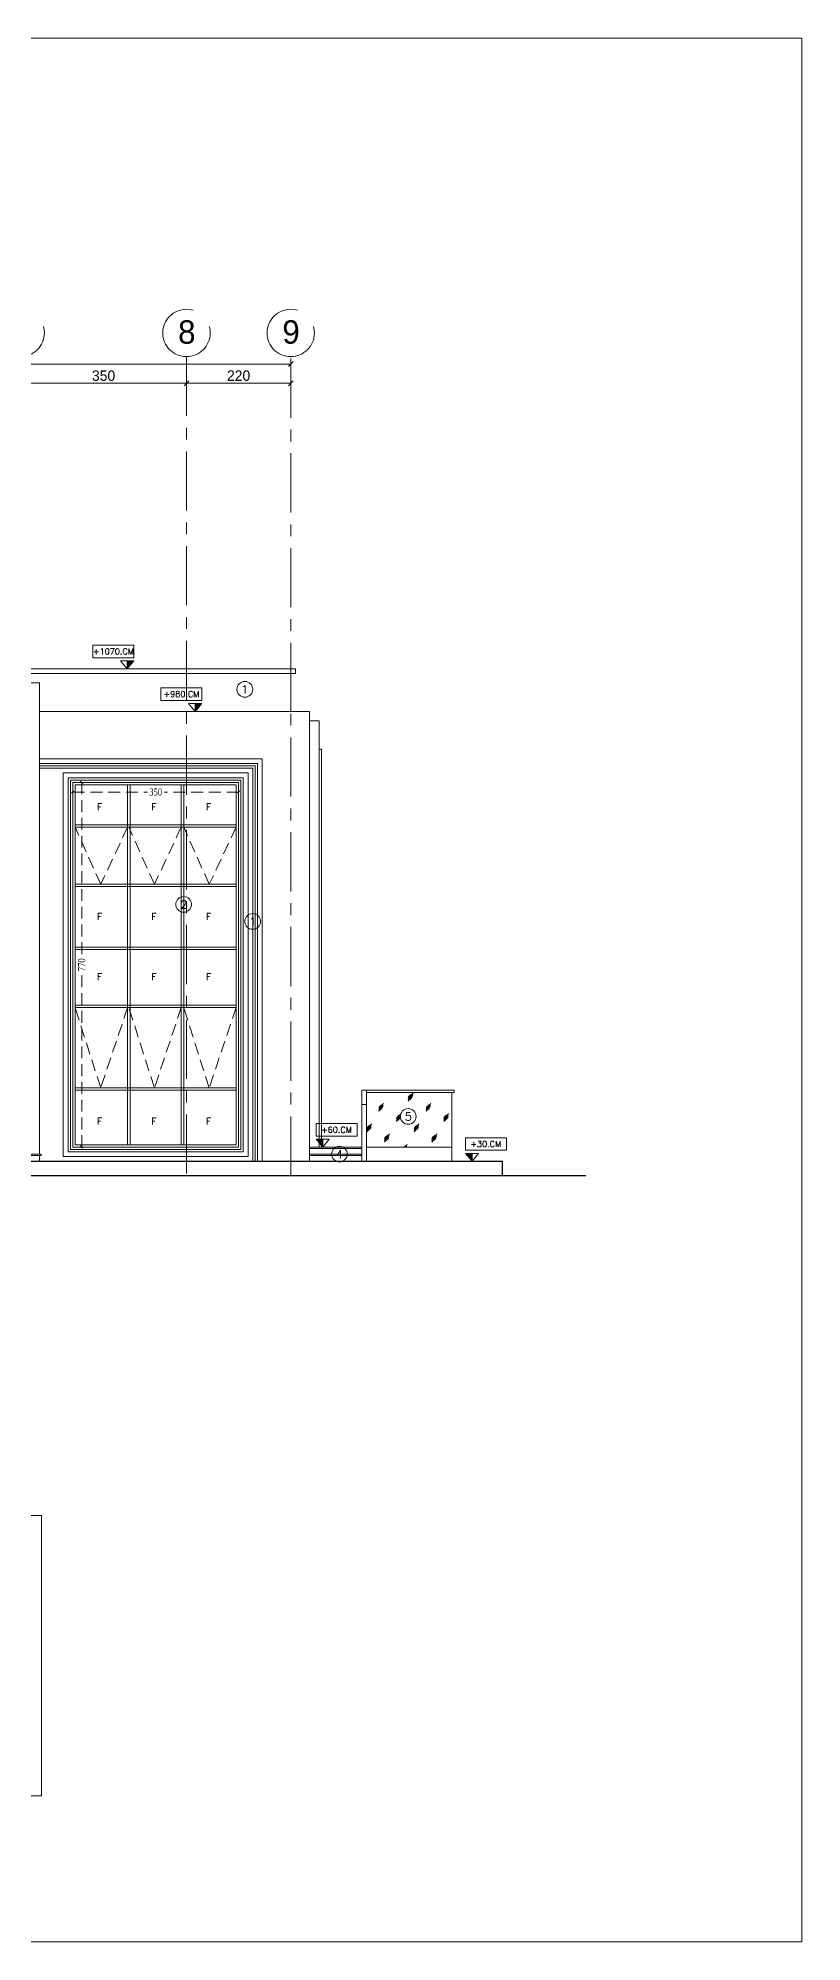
# Model space of a CAD drawing. Header units: inches. Extents: x -114 to 635, y -137 to 57.
# Drawn here: x 308.96 to 325.08, y -2.31 to 37.89 of the extents above; entities that cross this region are included whole.
import ezdxf
from ezdxf.enums import TextEntityAlignment as Align

# ---------------------------------------------------------------- set-up
doc = ezdxf.new("R2010")
doc.units = ezdxf.units.IN
doc.header["$MEASUREMENT"] = 0
doc.header["$PDMODE"] = 98
for name, pattern in [('CENTER', [2, 1.25, -0.25, 0.25, -0.25]), ('CENTERX2', [4, 2.5, -0.5, 0.5, -0.5]), ('DASHED2', [0.375, 0.25, -0.125])]:
    doc.linetypes.add(name, pattern=pattern)
doc.layers.get('0').update_dxf_attribs({"lineweight": 5})
doc.layers.get('Defpoints').update_dxf_attribs({"lineweight": 5})
for name, color, linetype, lineweight in [('A-FIN TAG', 1, 'Continuous', 9), ('A-LEVEL TEXT', 3, 'Continuous', 5), ('AXIS DIMENSION', 8, 'Continuous', 5), ('BORDER A2', 7, 'Continuous', 50), ('dim', 1, 'Continuous', 9), ('ELEVATION 00', 7, 'Continuous', 30), ('ELEVATION 02', 3, 'Continuous', 18), ('ELEVATION 03', 2, 'Continuous', 13), ('ELEVATION 04', 1, 'Continuous', 9), ('ELEVATION WINDOW', 5, 'Continuous', 5), ('ELVATION06', 252, 'Continuous', 5), ('LEVEL SYMBOL', 8, 'Continuous', 5), ('LEVELS', 251, 'Continuous', 5), ('STAIR', 1, 'Continuous', 5), ('TEXT2', 7, 'Continuous', 0)]:
    doc.layers.add(name, color=color, linetype=linetype, lineweight=lineweight)
doc.layers.add('AXIES', color=7, linetype='CENTER', lineweight=0, true_color=0x949596)
doc.styles.add('A0$0$002-F.FLOOR PLAN$0$xref plans$0$ATTRIBUTE', font='BKANT.TTF')
doc.styles.add('COMP', font='complex_.ttf')
doc.styles.add('MAIN', font='')
doc.styles.add('ROMANS', font='romans.shx', dxfattribs={"width": 0.7})
doc.styles.add('ST', font='times.ttf', dxfattribs={"width": 0.8})
doc.styles.add('TEXTN', font='arial.ttf', dxfattribs={"height": 0.2})
doc.styles.add('TEXTS', font='arial.ttf', dxfattribs={"width": 0.8})
doc.styles.get('MAIN').set_extended_font_data('Shonar Bangla')
doc.dimstyles.new('MFS-AXIS', dxfattribs={"dimtxt": 0.22, "dimasz": 0.1, "dimexe": 0, "dimexo": 0.15, "dimgap": 0.05, "dimtad": 1, "dimdec": 0, "dimlfac": 100, "dimzin": 0, "dimdsep": 46, "dimtxsty": 'MAIN', "dimblk": 'OBLIQUE', "dimcen": 0.09, "dimclrd": 1, "dimclre": 1, "dimclrt": 2, "dimadec": 0, "dimazin": 0, "dimtfac": 1, "dimtdec": 0, "dimtix": 1, "dimtofl": 0, "dimtmove": 2, "dimatfit": 3, "dimldrblk": 'OBLIQUE', "dimfxl": 0.05, "dimfxlon": 1, "dimtolj": 1, "dimtzin": 0, "dimlwd": -1, "dimarcsym": 1})
doc.dimstyles.new('RASH PLAN', dxfattribs={"dimtxt": 0.15, "dimasz": 0.05, "dimexe": 0, "dimexo": 0.1, "dimgap": 0.05, "dimtad": 0, "dimdec": 0, "dimlfac": 100, "dimzin": 0, "dimdsep": 46, "dimtxsty": 'ST', "dimblk": 'OBLIQUE', "dimcen": 0.09, "dimclrd": 200, "dimclre": 6, "dimclrt": 1, "dimadec": 0, "dimazin": 0, "dimtfac": 1, "dimtdec": 0, "dimtmove": 1, "dimatfit": 3, "dimldrblk": 'OBLIQUE', "dimfxl": 0, "dimtolj": 1, "dimtzin": 0, "dimlwd": -1, "dimlwe": -1, "dimarcsym": 0})

# ---------------------------------------------------------------- blocks, each defined once
blk = doc.blocks.new('TAG-ELE-LVL')
at = {"layer": 'LEVEL SYMBOL'}
for p, q in [((-0.21, 0.35), (-0.21, 0.75)), ((-0.21, 0.75), (1.09, 0.75)), ((1.09, 0.35), (1.09, 0.75)), ((-0.21, 0.35), (1.09, 0.35)), ((0, 0), (0, 0.25))]:
    blk.add_line(p, q, dxfattribs=at)
blk.add_lwpolyline([(0, 0), (0.21, 0.25), (-0.21, 0.25)], close=True, dxfattribs=at)
blk.add_solid([(-0.21, 0.25), (0, 0), (0, 0.25)], dxfattribs=at)
at = {"layer": 'LEVEL SYMBOL', "style": 'TEXTN', "width": 0.75}
blk.add_attdef('-', (0.361, 0.07), '', height=0.175, dxfattribs=at)
at = {"layer": 'LEVELS', "color": 1, "style": 'TEXTS', "width": 0.75}
blk.add_attdef('FLOOR-NAME', text='', height=0.25, dxfattribs=at).set_placement((-0.21, 0.8), align=Align.BOTTOM_LEFT)
blk.add_attdef('LVL', text='', height=0.225, dxfattribs=at).set_placement((0.44, 0.55), align=Align.MIDDLE_CENTER)
blk = doc.blocks.new('_Oblique')
at = {"color": 0, "lineweight": -2}
blk.add_line((-0.5, -0.5), (0.5, 0.5), dxfattribs=at)
blk = doc.blocks.new('*D843')
at = {"layer": 'Defpoints', "color": 0, "transparency": 16777216}
for p in [(309.695, 22.174), (313.194, 22.174), (309.695, 21.972)]:
    blk.add_point(p, dxfattribs=at)
at = {"layer": 'dim', "color": 6, "transparency": 16777216}
for p, q in [((309.695, 22.074), (309.695, 21.972)), ((313.194, 22.074), (313.194, 21.972))]:
    blk.add_line(p, q, dxfattribs=at)
at = {"layer": 'dim', "color": 200, "linetype": 'DASHED2', "transparency": 16777216}
for p, q in [((309.695, 21.972), (311.269, 21.972)), ((313.194, 21.972), (311.621, 21.972))]:
    blk.add_line(p, q, dxfattribs=at)
at = {"layer": 'dim', "color": 200, "transparency": 16777216, "xscale": 0.05, "yscale": 0.05, "zscale": 0.05, "rotation": 180}
blk.add_blockref('_Oblique', (309.695, 21.972), dxfattribs=at)
at = {"layer": 'dim', "color": 200, "transparency": 16777216, "xscale": 0.05, "yscale": 0.05, "zscale": 0.05}
blk.add_blockref('_Oblique', (313.194, 21.972), dxfattribs=at)
at = {"layer": 'dim', "color": 1, "transparency": 16777216, "insert": (311.445, 21.972), "char_height": 0.15, "attachment_point": 5, "style": 'ST'}
blk.add_mtext('\\A1;350', dxfattribs=at)
blk = doc.blocks.new('*D844')
at = {"layer": 'Defpoints', "color": 0, "transparency": 16777216}
for p in [(309.695, 22.174), (309.695, 14.474), (309.883, 14.474)]:
    blk.add_point(p, dxfattribs=at)
at = {"layer": 'dim', "color": 6, "transparency": 16777216}
for p, q in [((309.795, 22.174), (309.883, 22.174)), ((309.795, 14.474), (309.883, 14.474))]:
    blk.add_line(p, q, dxfattribs=at)
at = {"layer": 'dim', "color": 200, "linetype": 'DASHED2', "transparency": 16777216}
for p, q in [((309.883, 22.174), (309.883, 18.5)), ((309.883, 14.474), (309.883, 18.147))]:
    blk.add_line(p, q, dxfattribs=at)
at = {"layer": 'dim', "color": 200, "transparency": 16777216, "xscale": 0.05, "yscale": 0.05, "zscale": 0.05}
for p, rotation in [((309.883, 22.174), 90), ((309.883, 14.474), 270)]:
    blk.add_blockref('_Oblique', p, dxfattribs=dict(at, rotation=rotation))
at = {"layer": 'dim', "color": 1, "transparency": 16777216, "insert": (309.883, 18.324), "char_height": 0.15, "attachment_point": 5, "rotation": 90, "style": 'ST'}
blk.add_mtext('\\A1;770', dxfattribs=at)
blk = doc.blocks.new('FINISHING TAG')
at = {"color": 1}
blk.add_circle((0, 0), 295, dxfattribs=at)
at = {"color": 3, "style": 'COMP'}
blk.add_attdef('0', text='', height=250, dxfattribs=at).set_placement((4, -2), align=Align.MIDDLE)
blk = doc.blocks.new('*D1014')
at = {"layer": 'AXIS DIMENSION', "color": 1, "linetype": 'Continuous', "lineweight": -2, "transparency": 16777216}
blk.add_line((308.595, 30.652), (308.595, 30.602), dxfattribs=at)
at = {"layer": 'AXIS DIMENSION', "color": 17, "linetype": 'Continuous', "transparency": 16777216}
blk.add_line((308.595, 30.602), (312.095, 30.602), dxfattribs=at)
at = {"layer": 'Defpoints', "color": 0, "transparency": 16777216}
for p in [(308.595, 30.88), (312.095, 30.602), (312.095, 30.602)]:
    blk.add_point(p, dxfattribs=at)
at = {"layer": 'AXIS DIMENSION', "color": 17, "transparency": 16777216, "xscale": 0.1, "yscale": 0.1, "zscale": 0.1, "rotation": 180}
blk.add_blockref('_Oblique', (308.595, 30.602), dxfattribs=at)
at = {"layer": 'AXIS DIMENSION', "color": 17, "transparency": 16777216, "xscale": 0.1, "yscale": 0.1, "zscale": 0.1}
blk.add_blockref('_Oblique', (312.095, 30.602), dxfattribs=at)
at = {"layer": 'AXIS DIMENSION', "color": 3, "transparency": 16777216, "insert": (310.345, 30.762), "char_height": 0.22, "attachment_point": 5, "style": 'MAIN'}
blk.add_mtext('\\A1;350', dxfattribs=at)
blk = doc.blocks.new('*D1015')
at = {"layer": 'AXIS DIMENSION', "color": 17, "linetype": 'Continuous', "transparency": 16777216}
blk.add_line((312.095, 30.602), (314.295, 30.602), dxfattribs=at)
at = {"layer": 'Defpoints', "color": 0, "transparency": 16777216}
for p in [(312.095, 30.602), (314.295, 30.602), (314.295, 30.485)]:
    blk.add_point(p, dxfattribs=at)
at = {"layer": 'AXIS DIMENSION', "color": 17, "transparency": 16777216, "xscale": 0.1, "yscale": 0.1, "zscale": 0.1, "rotation": 180}
blk.add_blockref('_Oblique', (312.095, 30.602), dxfattribs=at)
at = {"layer": 'AXIS DIMENSION', "color": 17, "transparency": 16777216, "xscale": 0.1, "yscale": 0.1, "zscale": 0.1}
blk.add_blockref('_Oblique', (314.295, 30.602), dxfattribs=at)
at = {"layer": 'AXIS DIMENSION', "color": 3, "transparency": 16777216, "insert": (313.195, 30.762), "char_height": 0.22, "attachment_point": 5, "style": 'MAIN'}
blk.add_mtext('\\A1;220', dxfattribs=at)
blk = doc.blocks.new('*D1016')
at = {"layer": 'AXIS DIMENSION', "color": 1, "linetype": 'Continuous', "lineweight": -2, "transparency": 16777216}
for p, q in [((292.295, 31.015), (292.295, 31.009)), ((314.295, 31.015), (314.295, 31.009))]:
    blk.add_line(p, q, dxfattribs=at)
at = {"layer": 'AXIS DIMENSION', "color": 17, "linetype": 'Continuous', "transparency": 16777216}
blk.add_line((292.295, 31.009), (314.295, 31.009), dxfattribs=at)
at = {"layer": 'Defpoints', "color": 0, "transparency": 16777216}
for p in [(292.295, 31.165), (314.295, 31.165), (314.295, 31.009)]:
    blk.add_point(p, dxfattribs=at)
at = {"layer": 'AXIS DIMENSION', "color": 17, "transparency": 16777216, "xscale": 0.1, "yscale": 0.1, "zscale": 0.1, "rotation": 180}
blk.add_blockref('_Oblique', (292.295, 31.009), dxfattribs=at)
at = {"layer": 'AXIS DIMENSION', "color": 17, "transparency": 16777216, "xscale": 0.1, "yscale": 0.1, "zscale": 0.1}
blk.add_blockref('_Oblique', (314.295, 31.009), dxfattribs=at)
at = {"layer": 'AXIS DIMENSION', "color": 3, "transparency": 16777216, "insert": (304.793, 31.169), "char_height": 0.22, "attachment_point": 5, "style": 'MAIN'}
blk.add_mtext('\\A1;2200', dxfattribs=at)

msp = doc.modelspace()

# ---------------------------------------------------------------- hatches: boundary and pattern name
at = {"layer": 'ELEVATION WINDOW'}
h = msp.add_hatch(dxfattribs=at)
h.set_pattern_fill('GLASS_X', color=256, scale=0.5, pattern_type=2)
h.set_pattern_definition([(60, (-361.8401, -474.92262), (-0.374989, 0.2165), [0.14, -0.36]), (60, (-361.7801, -474.89762), (-0.374989, 0.2165), [0.06, -0.44]), (60, (-361.8401, -474.89762), (-0.374989, 0.2165), [0.1, -0.4]), (60, (-361.8101, -474.92262), (-0.374989, 0.2165), [0.125, -0.375]), (60, (-361.8401, -474.94762), (-0.374989, 0.2165), [0.2, -0.3]), (60, (-361.8401, -474.87262), (-0.374989, 0.2165), [0.05, -0.45])])
h.paths.add_polyline_path([(317.696, 14.474), (317.696, 15.624), (315.895, 15.624), (315.895, 14.474)])

# ---------------------------------------------------------------- linework, layer by layer
at = {"layer": 'AXIES', "linetype": 'CENTERX2', "ltscale": 0.5}
for p, q in [((312.095, 31.165), (312.095, 13.874)), ((314.295, 13.874), (314.295, 31.165))]:
    msp.add_line(p, q, dxfattribs=at)
at = {"layer": 'AXIES', "linetype": 'CENTERX2'}
for centre in [(308.595, 31.665), (312.095, 31.665), (314.295, 31.665)]:
    msp.add_circle(centre, 0.5, dxfattribs=at)
at = {"layer": 'BORDER A2', "lineweight": 5}
msp.add_lwpolyline([(279.485, -2.308), (325.085, -2.308), (325.085, 37.892), (279.485, 37.892)], close=True, dxfattribs=at)
at = {"layer": 'ELEVATION 00'}
for p, q in [((289.419, 14.174), (318.761, 14.174)), ((318.761, 14.174), (318.761, 13.874)), ((285.08, 13.874), (320.521, 13.874))]:
    msp.add_line(p, q, dxfattribs=at)
at = {"layer": 'ELEVATION 02'}
msp.add_line((309.695, 14.474), (313.194, 14.474), dxfattribs=at)
for points in [[(298.895, 24.274), (308.995, 24.274)], [(308.995, 24.274), (308.995, 14.324)]]:
    msp.add_lwpolyline(points, dxfattribs=at)
at = {"layer": 'ELEVATION 03'}
for p, q in [((308.995, 22.674), (313.694, 22.674)), ((308.995, 22.574), (313.594, 22.574)), ((308.995, 22.524), (313.544, 22.524)), ((313.544, 22.524), (313.544, 14.174)), ((313.594, 22.574), (313.594, 14.174)), ((313.694, 22.674), (313.694, 14.174)), ((308.995, 22.474), (313.494, 22.474)), ((313.494, 22.474), (313.494, 14.174))]:
    msp.add_line(p, q, dxfattribs=at)
for points in [[(308.995, 23.674), (314.694, 23.674)], [(314.694, 23.674), (314.694, 14.174)], [(309.695, 14.474), (309.695, 22.174), (313.194, 22.174), (313.194, 14.474)]]:
    msp.add_lwpolyline(points, dxfattribs=at)
for points in [[(313.394, 14.274), (309.495, 14.274), (309.495, 22.374), (313.394, 22.374)], [(313.294, 14.374), (309.595, 14.374), (309.595, 22.274), (313.294, 22.274)], [(313.244, 14.424), (309.645, 14.424), (309.645, 22.224), (313.244, 22.224)]]:
    msp.add_lwpolyline(points, close=True, dxfattribs=at)
at = {"layer": 'ELEVATION 04'}
msp.add_line((306.793, 24.475), (314.295, 24.475), dxfattribs=at)
for points in [[(306.793, 24.575), (314.295, 24.575)], [(314.295, 24.575), (314.395, 24.575), (314.395, 24.475), (314.295, 24.475)], [(314.295, 24.475), (314.295, 23.674)], [(314.895, 14.474), (314.895, 23.474), (314.694, 23.474)]]:
    msp.add_lwpolyline(points, dxfattribs=at)
at = {"layer": 'ELEVATION WINDOW'}
for p, q in [((310.853, 22.124), (310.853, 14.524)), ((310.903, 22.124), (310.903, 14.524)), ((311.986, 22.124), (311.986, 14.524)), ((312.036, 22.124), (312.036, 14.524)), ((313.144, 21.279), (309.745, 21.279)), ((313.144, 21.229), (309.745, 21.229)), ((313.144, 20.024), (309.745, 20.024)), ((313.144, 19.974), (309.745, 19.974)), ((313.144, 18.699), (309.745, 18.699)), ((313.144, 18.649), (309.745, 18.649)), ((313.144, 17.474), (309.745, 17.474)), ((313.144, 17.424), (309.745, 17.424)), ((313.144, 15.724), (309.745, 15.724)), ((313.144, 15.674), (309.745, 15.674)), ((309.745, 14.524), (313.144, 14.524))]:
    msp.add_line(p, q, dxfattribs=at)
msp.add_lwpolyline([(309.745, 14.524), (309.745, 22.124), (313.144, 22.124), (313.144, 14.524)], dxfattribs=at)
at = {"layer": 'ELEVATION WINDOW', "linetype": 'DASHED2'}
for points in [[(310.853, 21.229), (310.284, 20.024), (309.745, 21.229)], [(311.986, 21.229), (311.417, 20.024), (310.878, 21.229)], [(313.144, 21.229), (312.575, 20.024), (312.036, 21.229)], [(310.853, 17.424), (310.284, 15.724), (309.745, 17.424)], [(311.986, 17.424), (311.417, 15.724), (310.878, 17.424)], [(313.144, 17.424), (312.575, 15.724), (312.036, 17.424)]]:
    msp.add_lwpolyline(points, dxfattribs=at)
at = {"layer": 'ELVATION06'}
msp.add_lwpolyline([(314.895, 22.874), (314.945, 22.874), (314.945, 14.474)], dxfattribs=at)
at = {"layer": 'STAIR'}
for p, q in [((315.895, 15.674), (317.696, 15.674)), ((317.696, 15.624), (315.895, 15.624)), ((317.696, 15.624), (317.696, 14.174)), ((308.995, 14.294), (299.495, 14.294)), ((315.795, 14.444), (314.694, 14.444)), ((315.795, 14.294), (314.694, 14.294))]:
    msp.add_line(p, q, dxfattribs=at)
for points in [[(315.795, 15.674), (315.895, 15.674), (315.895, 15.374), (315.795, 15.374)], [(315.795, 15.374), (315.895, 15.374), (315.895, 14.174), (315.795, 14.174)]]:
    msp.add_lwpolyline(points, close=True, dxfattribs=at)
for points in [[(317.696, 15.674), (317.746, 15.674), (317.746, 15.624), (317.696, 15.624)], [(315.795, 14.474), (314.694, 14.474)], [(317.696, 14.474), (315.895, 14.474)], [(308.995, 14.174), (308.995, 14.294), (309.025, 14.294), (309.025, 14.324), (299.495, 14.324)], [(315.795, 14.324), (314.694, 14.324)]]:
    msp.add_lwpolyline(points, dxfattribs=at)
at = {"layer": 'TEXT2'}
msp.add_lwpolyline([(296.062, 0.778), (309.036, 0.778), (309.035, 6.694), (296.062, 6.694)], close=True, dxfattribs=at)

# ---------------------------------------------------------------- block references
at = {"layer": 'A-FIN TAG'}
ref = msp.add_blockref('FINISHING TAG', (313.326, 24.141), dxfattribs=dict(at, xscale=0.0005631999999877735, yscale=0.0005631999999877735, zscale=0.0005631999999877735))
ref.add_attrib('0', '1', dxfattribs={"layer": '0', "color": 3, "height": 0.169, "style": 'COMP'}).set_placement((313.328, 24.14), align=Align.MIDDLE)
ref = msp.add_blockref('FINISHING TAG', (312.036, 19.599), dxfattribs=dict(at, xscale=0.0005631999999877735, yscale=0.0005631999999877735, zscale=0.0005631999999877735))
ref.add_attrib('0', '2', dxfattribs={"layer": '0', "color": 3, "height": 0.169, "style": 'COMP'}).set_placement((312.039, 19.597), align=Align.MIDDLE)
ref = msp.add_blockref('FINISHING TAG', (313.492, 19.239), dxfattribs=dict(at, xscale=0.0005631999999877735, yscale=0.0005631999999877735, zscale=0.0005631999999877735))
ref.add_attrib('0', '1', dxfattribs={"layer": '0', "color": 3, "height": 0.169, "style": 'COMP'}).set_placement((313.494, 19.238), align=Align.MIDDLE)
ref = msp.add_blockref('FINISHING TAG', (316.775, 15.122), dxfattribs=dict(at, xscale=0.0005631999999877735, yscale=0.0005631999999877735, zscale=0.0005631999999877735))
ref.add_attrib('0', '5', dxfattribs={"layer": '0', "color": 3, "height": 0.169, "style": 'COMP'}).set_placement((316.778, 15.121), align=Align.MIDDLE)
ref = msp.add_blockref('FINISHING TAG', (315.323, 14.327), dxfattribs=dict(at, xscale=0.0005631999999877735, yscale=0.0005631999999877735, zscale=0.0005631999999877735))
ref.add_attrib('0', '4', dxfattribs={"layer": '0', "color": 3, "height": 0.169, "style": 'COMP'}).set_placement((315.325, 14.326), align=Align.MIDDLE)
at = {"layer": 'LEVEL SYMBOL'}
ref = msp.add_blockref('TAG-ELE-LVL', (310.843, 24.575), dxfattribs=dict(at, xscale=-0.6652799999999388, yscale=0.6652799999999388, zscale=0.6652799999999388))
ref.add_attrib('LVL', '+1070.CM', dxfattribs={"layer": 'A-LEVEL TEXT', "height": 0.125, "style": 'ROMANS'}).set_placement((310.553, 24.941), align=Align.MIDDLE_CENTER)
ref = msp.add_blockref('TAG-ELE-LVL', (312.279, 23.674), dxfattribs=dict(at, xscale=-0.6652799999999388, yscale=0.6652799999999388, zscale=0.6652799999999388))
ref.add_attrib('LVL', '+980.CM', dxfattribs={"layer": 'A-LEVEL TEXT', "height": 0.125, "style": 'ROMANS'}).set_placement((311.989, 24.04), align=Align.MIDDLE_CENTER)
ref = msp.add_blockref('TAG-ELE-LVL', (314.97, 14.474, 1044.366), dxfattribs=dict(at, xscale=0.6652799999999388, yscale=0.6652799999999388, zscale=0.6652799999999388))
ref.add_attrib('LVL', '+60.CM', dxfattribs={"layer": 'A-LEVEL TEXT', "height": 0.125, "style": 'ROMANS'}).set_placement((315.26, 14.84, 1044.366), align=Align.MIDDLE_CENTER)
ref = msp.add_blockref('TAG-ELE-LVL', (318.122, 14.174, 1044.366), dxfattribs=dict(at, xscale=0.6652799999999388, yscale=0.6652799999999388, zscale=0.6652799999999388))
ref.add_attrib('LVL', '+30.CM', dxfattribs={"layer": 'A-LEVEL TEXT', "height": 0.125, "style": 'ROMANS'}).set_placement((318.411, 14.54, 1044.366), align=Align.MIDDLE_CENTER)

# ---------------------------------------------------------------- texts
at = {"color": 3, "style": 'COMP'}
for p in [(310.263, 21.659, -0.238), (311.41, 21.659, -0.238), (312.564, 21.659, -0.238), (310.263, 19.342, -0.238), (311.41, 19.342, -0.238), (312.564, 19.342, -0.238), (310.263, 18.07, -0.238), (311.41, 18.07, -0.238), (312.564, 18.07, -0.238), (310.263, 15.022, -0.238), (311.41, 15.022, -0.238), (312.564, 15.022, -0.238)]:
    msp.add_attdef('F', text='0', height=0.141, dxfattribs=at).set_placement(p, align=Align.MIDDLE)
at = {"layer": 'AXIES', "linetype": 'CENTERX2', "style": 'A0$0$002-F.FLOOR PLAN$0$xref plans$0$ATTRIBUTE'}
for s, p in [('8', (311.918, 31.438)), ('9', (314.118, 31.438))]:
    msp.add_text(s, height=0.495, dxfattribs=at).set_placement(p)

# ---------------------------------------------------------------- dimensions: what is measured, and where the dimension line sits
at = {"layer": 'AXIS DIMENSION'}
dim = msp.add_linear_dim(base=(314.295, 31.009), p1=(292.295, 31.165), p2=(314.295, 31.165), dimstyle='MFS-AXIS', override={"dimclrd": 17, "dimclrt": 3}, dxfattribs=at)
dim.commit()
dim.dimension.update_dxf_attribs({"geometry": '*D1016', "text_midpoint": (304.793, 31.169), "dimtype": 160})
for base, p1, p2, picture, middle in [((312.095, 30.602), (308.595, 30.88), (312.095, 30.602), '*D1014', (310.345, 30.762)), ((314.295, 30.602), (312.095, 30.602), (314.295, 30.485), '*D1015', (313.195, 30.762))]:
    dim = msp.add_linear_dim(base=base, p1=p1, p2=p2, dimstyle='MFS-AXIS', override={"dimclrd": 17, "dimclrt": 3}, dxfattribs=at)
    dim.commit()
    dim.dimension.update_dxf_attribs({"geometry": picture, "text_midpoint": middle})
at = {"layer": 'dim'}
dim = msp.add_linear_dim(base=(309.695, 21.972), p1=(313.194, 22.174), p2=(309.695, 22.174), dimstyle='RASH PLAN', dxfattribs=at)
dim.commit()
dim.dimension.update_dxf_attribs({"geometry": '*D843', "text_midpoint": (311.445, 21.972)})
dim = msp.add_linear_dim(base=(309.883, 14.474), p1=(309.695, 22.174), p2=(309.695, 14.474), angle=90, dimstyle='RASH PLAN', dxfattribs=at)
dim.commit()
dim.dimension.update_dxf_attribs({"geometry": '*D844', "text_midpoint": (309.883, 18.324)})

doc.saveas('drawing.dxf')
